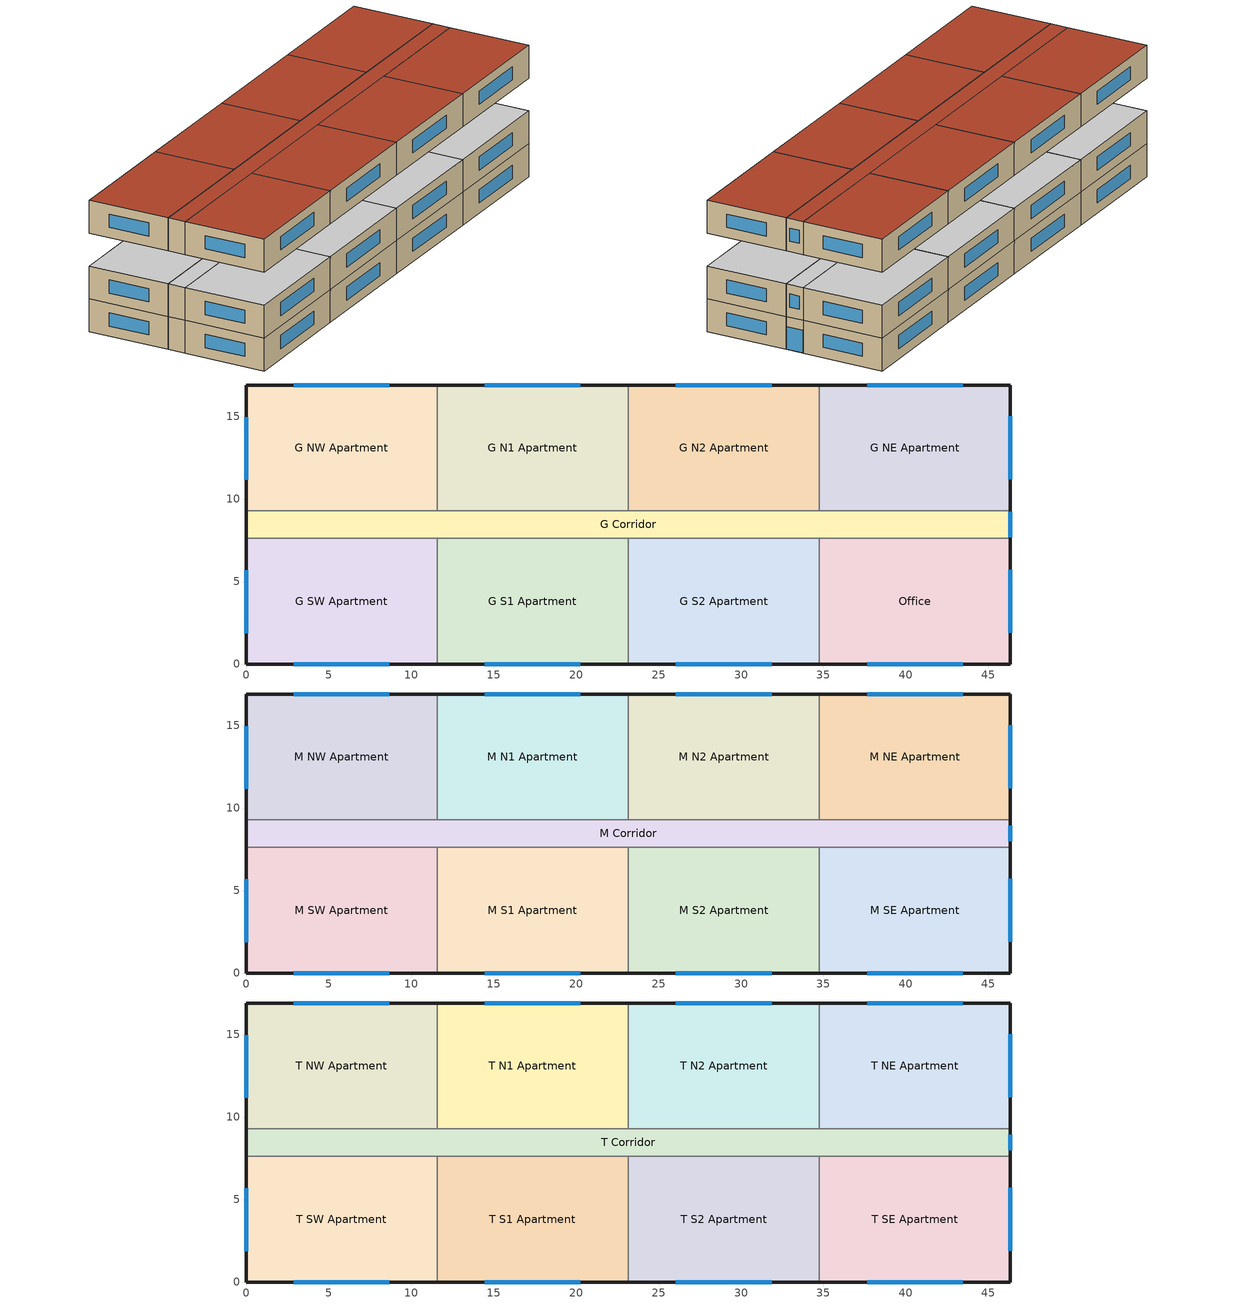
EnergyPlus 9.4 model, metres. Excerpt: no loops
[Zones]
G N1 Apartment
 floor ground (ext_slab_8in_with_carpet): 11.58,16.92 23.16,16.92 23.16,9.3 11.58,9.3 z0
 wall outside (res_ext_wall): 23.16,16.92 11.58,16.92 z0:3.05
 wall to G N2 Apartment (int_wall): 23.16,9.3 23.16,16.92 z0:3.05
 wall to G Corridor (int_wall): 11.58,9.3 23.16,9.3 z0:3.05
 window (Window_U_0.41_SHGC_0.38): 20.27,16.92 14.48,16.92 z0.95:2.17
 ceiling adiabatic (int_slab_ceiling): 23.16,9.3 23.16,16.92 11.58,16.92 11.58,9.3 z3.05
G N2 Apartment
 floor ground (ext_slab_8in_with_carpet): 23.16,16.92 34.75,16.92 34.75,9.3 23.16,9.3 z0
 wall outside (res_ext_wall): 34.75,16.92 23.16,16.92 z0:3.05
 wall to G NE Apartment (int_wall): 34.75,9.3 34.75,16.92 z0:3.05
 wall to G Corridor (int_wall): 23.16,9.3 34.75,9.3 z0:3.05
 window (Window_U_0.41_SHGC_0.38): 31.85,16.92 26.06,16.92 z0.95:2.17
 ceiling adiabatic (int_slab_ceiling): 34.75,9.3 34.75,16.92 23.16,16.92 23.16,9.3 z3.05
G NE Apartment
 floor ground (ext_slab_8in_with_carpet): 34.75,16.92 46.33,16.92 46.33,9.3 34.75,9.3 z0
 wall outside (res_ext_wall): 46.33,9.3 46.33,16.92 34.75,16.92 z0:3.05
 wall to G Corridor (int_wall): 34.75,9.3 46.33,9.3 z0:3.05
 window (Window_U_0.41_SHGC_0.38): 46.33,11.2 46.33,15.01 / 43.43,16.92 37.64,16.92 z0.95:2.17
 ceiling adiabatic (int_slab_ceiling): 46.33,9.3 46.33,16.92 34.75,16.92 34.75,9.3 z3.05
G NW Apartment
 floor ground (ext_slab_8in_with_carpet): 0,16.92 11.58,16.92 11.58,9.3 0,9.3 z0
 wall outside (res_ext_wall): 11.58,16.92 0,16.92 0,9.3 z0:3.05
 wall to G N1 Apartment (int_wall): 11.58,9.3 11.58,16.92 z0:3.05
 wall to G Corridor (int_wall): 0,9.3 11.58,9.3 z0:3.05
 window (Window_U_0.41_SHGC_0.38): 8.69,16.92 2.89,16.92 / 0,14.97 0,11.16 z0.95:2.17
 ceiling adiabatic (int_slab_ceiling): 11.58,9.3 11.58,16.92 0,16.92 0,9.3 z3.05
G S1 Apartment
 floor ground (ext_slab_8in_with_carpet): 11.58,7.62 23.16,7.62 23.16,0 11.58,0 z0
 wall outside (res_ext_wall): 11.58,0 23.16,0 z0:3.05
 wall to G S2 Apartment (int_wall): 23.16,0 23.16,7.62 z0:3.05
 wall to G Corridor (int_wall): 23.16,7.62 11.58,7.62 z0:3.05
 window (Window_U_0.41_SHGC_0.38): 14.48,0 20.27,0 z0.95:2.17
 ceiling adiabatic (int_slab_ceiling): 23.16,0 23.16,7.62 11.58,7.62 11.58,0 z3.05
G S2 Apartment
 floor ground (ext_slab_8in_with_carpet): 23.16,7.62 34.75,7.62 34.75,0 23.16,0 z0
 wall outside (res_ext_wall): 23.16,0 34.75,0 z0:3.05
 wall to Office (int_wall): 34.75,0 34.75,7.62 z0:3.05
 wall to G Corridor (int_wall): 34.75,7.62 23.16,7.62 z0:3.05
 window (Window_U_0.41_SHGC_0.38): 26.06,0 31.85,0 z0.95:2.17
 ceiling adiabatic (int_slab_ceiling): 34.75,0 34.75,7.62 23.16,7.62 23.16,0 z3.05
Office
 floor ground (ext_slab_8in_with_carpet): 34.75,7.62 46.33,7.62 46.33,0 34.75,0 z0
 wall outside (res_ext_wall): 34.75,0 46.33,0 46.33,7.62 z0:3.05
 wall to G Corridor (int_wall): 46.33,7.62 34.75,7.62 z0:3.05
 window (Window_U_0.41_SHGC_0.38): 46.33,1.9 46.33,5.71 / 37.64,0 43.43,0 z0.95:2.17
 ceiling adiabatic (int_slab_ceiling): 46.33,0 46.33,7.62 34.75,7.62 34.75,0 z3.05
G SW Apartment
 floor ground (ext_slab_8in_with_carpet): 0,7.62 11.58,7.62 11.58,0 0,0 z0
 wall outside (res_ext_wall): 0,7.62 0,0 11.58,0 z0:3.05
 wall to G S1 Apartment (int_wall): 11.58,0 11.58,7.62 z0:3.05
 wall to G Corridor (int_wall): 11.58,7.62 0,7.62 z0:3.05
 window (Window_U_0.41_SHGC_0.38): 2.9,0 8.69,0 / 0,5.68 0,1.87 z0.95:2.17
 ceiling adiabatic (int_slab_ceiling): 11.58,0 11.58,7.62 0,7.62 0,0 z3.05
G Corridor
 floor ground (int_slab_ceiling): 0,9.3 46.33,9.3 46.33,7.62 0,7.62 z0
 wall outside (res_ext_wall): 46.33,7.62 46.33,9.3 / 0,9.3 0,7.62 z0:3.05
 window (Window_U_0.41_SHGC_0.38): 46.33,7.67 46.33,9.25 z0.03:2.13
 ceiling adiabatic (int_slab_ceiling): 46.33,7.62 46.33,9.3 0,9.3 0,7.62 z3.05
M N1 Apartment
 floor adiabatic (ext_slab_8in_with_carpet): 11.58,16.92 23.16,16.92 23.16,9.3 11.58,9.3 z3.05
 wall outside (res_ext_wall): 23.16,16.92 11.58,16.92 z3.05:6.1
 wall to M N2 Apartment (int_wall): 23.16,9.3 23.16,16.92 z3.05:6.1
 wall to M Corridor (int_wall): 11.58,9.3 23.16,9.3 z3.05:6.1
 window (Window_U_0.41_SHGC_0.38): 20.27,16.92 14.48,16.92 z4:5.22
 ceiling adiabatic (int_slab_ceiling): 23.16,9.3 23.16,16.92 11.58,16.92 11.58,9.3 z6.1
M N2 Apartment
 floor adiabatic (ext_slab_8in_with_carpet): 23.16,16.92 34.75,16.92 34.75,9.3 23.16,9.3 z3.05
 wall outside (res_ext_wall): 34.75,16.92 23.16,16.92 z3.05:6.1
 wall to M NE Apartment (int_wall): 34.75,9.3 34.75,16.92 z3.05:6.1
 wall to M Corridor (int_wall): 23.16,9.3 34.75,9.3 z3.05:6.1
 window (Window_U_0.41_SHGC_0.38): 31.85,16.92 26.06,16.92 z4:5.22
 ceiling adiabatic (int_slab_ceiling): 34.75,9.3 34.75,16.92 23.16,16.92 23.16,9.3 z6.1
M NE Apartment
 floor adiabatic (ext_slab_8in_with_carpet): 34.75,16.92 46.33,16.92 46.33,9.3 34.75,9.3 z3.05
 wall outside (res_ext_wall): 46.33,9.3 46.33,16.92 34.75,16.92 z3.05:6.1
 wall to M Corridor (int_wall): 34.75,9.3 46.33,9.3 z3.05:6.1
 window (Window_U_0.41_SHGC_0.38): 46.33,11.2 46.33,15.01 / 43.43,16.92 37.64,16.92 z4:5.22
 ceiling adiabatic (int_slab_ceiling): 46.33,9.3 46.33,16.92 34.75,16.92 34.75,9.3 z6.1
M NW Apartment
 floor adiabatic (ext_slab_8in_with_carpet): 0,16.92 11.58,16.92 11.58,9.3 0,9.3 z3.05
 wall outside (res_ext_wall): 11.58,16.92 0,16.92 0,9.3 z3.05:6.1
 wall to M N1 Apartment (int_wall): 11.58,9.3 11.58,16.92 z3.05:6.1
 wall to M Corridor (int_wall): 0,9.3 11.58,9.3 z3.05:6.1
 window (Window_U_0.41_SHGC_0.38): 8.69,16.92 2.89,16.92 / 0,14.97 0,11.16 z4:5.22
 ceiling adiabatic (int_slab_ceiling): 11.58,9.3 11.58,16.92 0,16.92 0,9.3 z6.1
M S1 Apartment
 floor adiabatic (ext_slab_8in_with_carpet): 11.58,7.62 23.16,7.62 23.16,0 11.58,0 z3.05
 wall outside (res_ext_wall): 11.58,0 23.16,0 z3.05:6.1
 wall to M S2 Apartment (int_wall): 23.16,0 23.16,7.62 z3.05:6.1
 wall to M Corridor (int_wall): 23.16,7.62 11.58,7.62 z3.05:6.1
 window (Window_U_0.41_SHGC_0.38): 14.48,0 20.27,0 z4:5.22
 ceiling adiabatic (int_slab_ceiling): 23.16,0 23.16,7.62 11.58,7.62 11.58,0 z6.1
M S2 Apartment
 floor adiabatic (ext_slab_8in_with_carpet): 23.16,7.62 34.75,7.62 34.75,0 23.16,0 z3.05
 wall outside (res_ext_wall): 23.16,0 34.75,0 z3.05:6.1
 wall to M SE Apartment (int_wall): 34.75,0 34.75,7.62 z3.05:6.1
 wall to M Corridor (int_wall): 34.75,7.62 23.16,7.62 z3.05:6.1
 window (Window_U_0.41_SHGC_0.38): 26.06,0 31.85,0 z4:5.22
 ceiling adiabatic (int_slab_ceiling): 34.75,0 34.75,7.62 23.16,7.62 23.16,0 z6.1
M SE Apartment
 floor adiabatic (ext_slab_8in_with_carpet): 34.75,7.62 46.33,7.62 46.33,0 34.75,0 z3.05
 wall outside (res_ext_wall): 34.75,0 46.33,0 46.33,7.62 z3.05:6.1
 wall to M Corridor (int_wall): 46.33,7.62 34.75,7.62 z3.05:6.1
 window (Window_U_0.41_SHGC_0.38): 46.33,1.9 46.33,5.71 / 37.64,0 43.43,0 z4:5.22
 ceiling adiabatic (int_slab_ceiling): 46.33,0 46.33,7.62 34.75,7.62 34.75,0 z6.1
M SW Apartment
 floor adiabatic (ext_slab_8in_with_carpet): 0,7.62 11.58,7.62 11.58,0 0,0 z3.05
 wall outside (res_ext_wall): 0,7.62 0,0 11.58,0 z3.05:6.1
 wall to M S1 Apartment (int_wall): 11.58,0 11.58,7.62 z3.05:6.1
 wall to M Corridor (int_wall): 11.58,7.62 0,7.62 z3.05:6.1
 window (Window_U_0.41_SHGC_0.38): 2.9,0 8.69,0 / 0,5.68 0,1.87 z4:5.22
 ceiling adiabatic (int_slab_ceiling): 11.58,0 11.58,7.62 0,7.62 0,0 z6.1
M Corridor
 floor adiabatic (ext_slab_8in_with_carpet): 0,9.3 46.33,9.3 46.33,7.62 0,7.62 z3.05
 wall outside (res_ext_wall): 46.33,7.62 46.33,9.3 / 0,9.3 0,7.62 z3.05:6.1
 window (Window_U_0.41_SHGC_0.38): 46.33,8 46.33,8.91 z4:5.22
 ceiling adiabatic (int_slab_ceiling): 46.33,7.62 46.33,9.3 0,9.3 0,7.62 z6.1
T N1 Apartment
 floor adiabatic (ext_slab_8in_with_carpet): 11.58,16.92 23.16,16.92 23.16,9.3 11.58,9.3 z9.14
 wall outside (res_ext_wall): 23.16,16.92 11.58,16.92 z9.14:12.19
 wall to T N2 Apartment (int_wall): 23.16,9.3 23.16,16.92 z9.14:12.19
 wall to T Corridor (int_wall): 11.58,9.3 23.16,9.3 z9.14:12.19
 window (Window_U_0.41_SHGC_0.38): 20.27,16.92 14.48,16.92 z10.1:11.32
 roof outside (res_roof): 23.16,9.3 23.16,16.92 11.58,16.92 11.58,9.3 z12.19
T N2 Apartment
 floor adiabatic (ext_slab_8in_with_carpet): 23.16,16.92 34.75,16.92 34.75,9.3 23.16,9.3 z9.14
 wall outside (res_ext_wall): 34.75,16.92 23.16,16.92 z9.14:12.19
 wall to T NE Apartment (int_wall): 34.75,9.3 34.75,16.92 z9.14:12.19
 wall to T Corridor (int_wall): 23.16,9.3 34.75,9.3 z9.14:12.19
 window (Window_U_0.41_SHGC_0.38): 31.85,16.92 26.06,16.92 z10.1:11.32
 roof outside (res_roof): 34.75,9.3 34.75,16.92 23.16,16.92 23.16,9.3 z12.19
T NW Apartment
 floor adiabatic (ext_slab_8in_with_carpet): 0,16.92 11.58,16.92 11.58,9.3 0,9.3 z9.14
 wall outside (res_ext_wall): 11.58,16.92 0,16.92 0,9.3 z9.14:12.19
 wall to T N1 Apartment (int_wall): 11.58,9.3 11.58,16.92 z9.14:12.19
 wall to T Corridor (int_wall): 0,9.3 11.58,9.3 z9.14:12.19
 window (Window_U_0.41_SHGC_0.38): 8.69,16.92 2.89,16.92 / 0,14.97 0,11.16 z10.1:11.32
 roof outside (res_roof): 11.58,9.3 11.58,16.92 0,16.92 0,9.3 z12.19
T S1 Apartment
 floor adiabatic (ext_slab_8in_with_carpet): 11.58,7.62 23.16,7.62 23.16,0 11.58,0 z9.14
 wall outside (res_ext_wall): 11.58,0 23.16,0 z9.14:12.19
 wall to T S2 Apartment (int_wall): 23.16,0 23.16,7.62 z9.14:12.19
 wall to T Corridor (int_wall): 23.16,7.62 11.58,7.62 z9.14:12.19
 window (Window_U_0.41_SHGC_0.38): 14.48,0 20.27,0 z10.1:11.32
 roof outside (res_roof): 23.16,0 23.16,7.62 11.58,7.62 11.58,0 z12.19
T S2 Apartment
 floor adiabatic (ext_slab_8in_with_carpet): 23.16,7.62 34.75,7.62 34.75,0 23.16,0 z9.14
 wall outside (res_ext_wall): 23.16,0 34.75,0 z9.14:12.19
 wall to T SE Apartment (int_wall): 34.75,0 34.75,7.62 z9.14:12.19
 wall to T Corridor (int_wall): 34.75,7.62 23.16,7.62 z9.14:12.19
 window (Window_U_0.41_SHGC_0.38): 26.06,0 31.85,0 z10.1:11.32
 roof outside (res_roof): 34.75,0 34.75,7.62 23.16,7.62 23.16,0 z12.19
T SW Apartment
 floor adiabatic (ext_slab_8in_with_carpet): 0,7.62 11.58,7.62 11.58,0 0,0 z9.14
 wall outside (res_ext_wall): 0,7.62 0,0 11.58,0 z9.14:12.19
 wall to T S1 Apartment (int_wall): 11.58,0 11.58,7.62 z9.14:12.19
 wall to T Corridor (int_wall): 11.58,7.62 0,7.62 z9.14:12.19
 window (Window_U_0.41_SHGC_0.38): 2.9,0 8.69,0 / 0,5.68 0,1.87 z10.1:11.32
 roof outside (res_roof): 11.58,0 11.58,7.62 0,7.62 0,0 z12.19
T Corridor
 floor adiabatic (ext_slab_8in_with_carpet): 0,9.3 46.33,9.3 46.33,7.62 0,7.62 z9.14
 wall outside (res_ext_wall): 46.33,7.62 46.33,9.3 / 0,9.3 0,7.62 z9.14:12.19
 window (Window_U_0.41_SHGC_0.38): 46.33,8 46.33,8.91 z10.1:11.32
 roof outside (res_roof): 46.33,7.62 46.33,9.3 0,9.3 0,7.62 z12.19
T NE Apartment
 floor adiabatic (ext_slab_8in_with_carpet): 34.75,16.92 46.33,16.92 46.33,9.3 34.75,9.3 z9.14
 wall outside (res_ext_wall): 46.33,9.3 46.33,16.92 34.75,16.92 z9.14:12.19
 wall to T Corridor (int_wall): 34.75,9.3 46.33,9.3 z9.14:12.19
 window (Window_U_0.41_SHGC_0.38): 46.33,11.2 46.33,15.01 / 43.43,16.92 37.64,16.92 z10.1:11.32
 roof outside (res_roof): 46.33,9.3 46.33,16.92 34.75,16.92 34.75,9.3 z12.19
T SE Apartment
 floor adiabatic (ext_slab_8in_with_carpet): 34.75,7.62 46.33,7.62 46.33,0 34.75,0 z9.14
 wall outside (res_ext_wall): 34.75,0 46.33,0 46.33,7.62 z9.14:12.19
 wall to T Corridor (int_wall): 46.33,7.62 34.75,7.62 z9.14:12.19
 window (Window_U_0.41_SHGC_0.38): 46.33,1.9 46.33,5.71 / 37.64,0 43.43,0 z10.1:11.32
 roof outside (res_roof): 46.33,0 46.33,7.62 34.75,7.62 34.75,0 z12.19
[Building]
Mid-Rise Apartment: Loads convergence tolerance value=0.04; Maximum number of warmup days=25; Minimum number of warmup days=6; North axis=0; Solar distribution=FullExterior; Temperature convergence tolerance value=0.4; Terrain=City
[Site:GroundTemperature:BuildingSurface]
20.31, 20.26, 20.3, 20.32, 20.42, 22.72, 23.17, 23.28, 23.32, 21.04, 20.61, 20.42
[Site:Location]
Denver-Aurora-Buckley.AFB_CO_USA WMO=724695: Elevation=1726; Latitude=39.72; Longitude=-104.75; Time zone=-7
[Site:WaterMainsTemperature]
Annual average outdoor air temperature=9.95; Calculation method=Correlation; Maximum difference in monthly average outdoor air temperatures=23.7
[SizingPeriod:DesignDay] Barometric pressure=82237; Day of month=21; Daylight saving time indicator=No; Dry bulb temperature range modifier type=DefaultMultipliers; Humidity condition type=WetBulb; Rain indicator=No; Snow indicator=No
Name | Ashrae clear sky optical depth for beam irradiance taub | Ashrae clear sky optical depth for diffuse irradiance taud | Daily dry bulb temperature range | Day type | Maximum dry bulb temperature | Month | Solar model indicator | Wetbulb or dewpoint at maximum dry bulb | Wind direction | Wind speed | Sky clearness
Denver-Aurora-Buckley.AFB_CO_USA Ann Clg .4% Condns DB=>MWB | 0.423 | 2.02 | 14.8 | SummerDesignDay | 33.9 | 7 | ASHRAETau | 15 | 30 | 3.6
Denver-Aurora-Buckley.AFB_CO_USA Ann Htg 99.6% Condns DB |  |  | 0 | WinterDesignDay | -17.9 | 12 | ASHRAEClearSky | -17.9 | 180 | 2.5 | 0
[Construction]
InteriorFurnishings: Std Wood 6inch
Window_U_0.41_SHGC_0.38: Glass_8652_LayerAvg, Gap_1_W_0_0127, Glass_102_LayerAvg
ext_slab_8in_with_carpet: 200mm Normalweight concrete floor, CP02 CARPET PAD
int_slab_ceiling: CP02 CARPET PAD, 100mm Normalweight concrete floor
int_wall: G01 13mm gypsum board, G01 13mm gypsum board
res_ext_wall: F07 25mm stucco, G01 16mm gypsum board, Res_Exterior_Wall_Insulation, G01 16mm gypsum board
res_roof: F13 Built-up roofing, Res_Roof_Insulation, F08 Metal surface
[Material]
Name | Conductivity | Density | Roughness | Specific heat | Thickness | Solar absorptance | Thermal absorptance | Visible absorptance
100mm Normalweight concrete floor | 2.31 | 2322 | MediumRough | 832 | 0.1016
200mm Normalweight concrete floor | 2.31 | 2322 | MediumRough | 832 | 0.2032
F07 25mm stucco | 0.72 | 1856 | Smooth | 840 | 0.0254 | 0.7 | 0.9 | 0.7
F08 Metal surface | 45.28 | 7824 | Smooth | 500 | 0.0008
F13 Built-up roofing | 0.16 | 1120 | Rough | 1460 | 0.0095 | 0.7 | 0.9
G01 13mm gypsum board | 0.16 | 800 | Smooth | 1090 | 0.0127 | 0.7 | 0.9 | 0.5
G01 16mm gypsum board | 0.16 | 800 | MediumSmooth | 1090 | 0.0159
Std Wood 6inch | 0.12 | 540 | MediumSmooth | 1210 | 0.15 | 0.7 | 0.9 | 0.7
[Material:NoMass] Solar absorptance=0.7; Thermal absorptance=0.9
Name | Roughness | Thermal resistance | Visible absorptance
CP02 CARPET PAD | VeryRough | 0.21648 | 0.8
Res_Exterior_Wall_Insulation | MediumSmooth | 2.81828 | 0.7
Res_Roof_Insulation | MediumSmooth | 5.30668 | 0.7
[WindowMaterial:Gas]
Gap_1_W_0_0127: Gas type=Air; Thickness=0.0127
[WindowMaterial:Glazing] Front side infrared hemispherical emissivity=0.84; Infrared transmittance at normal incidence=0; Optical data type=SpectralAverage
Name | Back side infrared hemispherical emissivity | Back side solar reflectance at normal incidence | Back side visible reflectance at normal incidence | Conductivity | Front side solar reflectance at normal incidence | Front side visible reflectance at normal incidence | Solar transmittance at normal incidence | Thickness | Visible transmittance at normal incidence
Glass_102_LayerAvg | 0.84 | 0.0748545 | 0.082564 | 1 | 0.0747638 | 0.082563 | 0.833848 | 0.003048 | 0.89926
Glass_8652_LayerAvg | 0.39 | 0.462105 | 0.306829 | 0.962 | 0.298987 | 0.209449 | 0.343691 | 0.003059 | 0.487937
[AvailabilityManager:Scheduled] Schedule=COMPACT HVAC-ALWAYS 1
Split GN1 Availability; Split GN2 Availability; Split GNE Availability; Split GNW Availability; Split GS1 Availability; Split GS2 Availability; Split GSW Availability; Split MN1 Availability; Split MN2 Availability; Split MNE Availability; Split MNW Availability; Split MS1 Availability; Split MS2 Availability; Split MSE Availability; Split MSW Availability; Split Office Availability; Split TN1 Availability; Split TN2 Availability; Split TNE Availability; Split TNW Availability; Split TS1 Availability; Split TS2 Availability; Split TSE Availability; Split TSW Availability
[ElectricEquipment] End use subcategory=MiscPlug; Fraction latent=0
Name | Zone or zonelist | Design level | Design level calculation method | Fraction lost | Fraction radiant | Schedule | Watts per zone floor area
Elevators_Lights_Fan | G Corridor | 63 | EquipmentLevel | 0.95 | 0 | ELEV_LIGHT_FAN_SCH_ADD_DF
G Corridor_Elevators_Equip | G Corridor | 16054.9 | EquipmentLevel | 0.95 | 0 | BLDG_ELEVATORS
Plug_GN1 | G N1 Apartment |  | Watts/Area | 0 | 0.5 | EQP_APT_SCH | 6.67
Plug_GN2 | G N2 Apartment |  | Watts/Area | 0 | 0.5 | EQP_APT_SCH | 6.67
Plug_GNE | G NE Apartment |  | Watts/Area | 0 | 0.5 | EQP_APT_SCH | 6.67
Plug_GNW | G NW Apartment |  | Watts/Area | 0 | 0.5 | EQP_APT_SCH | 6.67
Plug_GS1 | G S1 Apartment |  | Watts/Area | 0 | 0.5 | EQP_APT_SCH | 6.67
Plug_GS2 | G S2 Apartment |  | Watts/Area | 0 | 0.5 | EQP_APT_SCH | 6.67
Plug_GSW | G SW Apartment |  | Watts/Area | 0 | 0.5 | EQP_APT_SCH | 6.67
Plug_MN1 | M N1 Apartment |  | Watts/Area | 0 | 0.5 | EQP_APT_SCH | 6.67
Plug_MN2 | M N2 Apartment |  | Watts/Area | 0 | 0.5 | EQP_APT_SCH | 6.67
Plug_MNE | M NE Apartment |  | Watts/Area | 0 | 0.5 | EQP_APT_SCH | 6.67
Plug_MNW | M NW Apartment |  | Watts/Area | 0 | 0.5 | EQP_APT_SCH | 6.67
Plug_MS1 | M S1 Apartment |  | Watts/Area | 0 | 0.5 | EQP_APT_SCH | 6.67
Plug_MS2 | M S2 Apartment |  | Watts/Area | 0 | 0.5 | EQP_APT_SCH | 6.67
Plug_MSE | M SE Apartment |  | Watts/Area | 0 | 0.5 | EQP_APT_SCH | 6.67
Plug_MSW | M SW Apartment |  | Watts/Area | 0 | 0.5 | EQP_APT_SCH | 6.67
Plug_Office | Office |  | Watts/Area | 0 | 0.5 | EQP_OFF_SCH | 6.67
Plug_TN1 | T N1 Apartment |  | Watts/Area | 0 | 0.5 | EQP_APT_SCH | 6.67
Plug_TN2 | T N2 Apartment |  | Watts/Area | 0 | 0.5 | EQP_APT_SCH | 6.67
Plug_TNE | T NE Apartment |  | Watts/Area | 0 | 0.5 | EQP_APT_SCH | 6.67
Plug_TNW | T NW Apartment |  | Watts/Area | 0 | 0.5 | EQP_APT_SCH | 6.67
Plug_TS1 | T S1 Apartment |  | Watts/Area | 0 | 0.5 | EQP_APT_SCH | 6.67
Plug_TS2 | T S2 Apartment |  | Watts/Area | 0 | 0.5 | EQP_APT_SCH | 6.67
Plug_TSE | T SE Apartment |  | Watts/Area | 0 | 0.5 | EQP_APT_SCH | 6.67
Plug_TSW | T SW Apartment |  | Watts/Area | 0 | 0.5 | EQP_APT_SCH | 6.67
[EnergyManagementSystem:Actuator] Actuated component control type=Schedule Value; Actuated component type=Schedule:Compact
Name | Actuated component unique
N_Apartment_CLGSETP_Vent_CTRL | N CLGSETP_APT_SCH
N_Apartment_HTGSETP_Vent_CTRL | N HTGSETP_APT_SCH
S_Apartment_CLGSETP_Vent_CTRL | S CLGSETP_APT_SCH
S_Apartment_HTGSETP_Vent_CTRL | S HTGSETP_APT_SCH
[EnergyManagementSystem:Program]
Vent_Program_N_Apartments: Set Vent_Setback_Flag = 1; IF (M_N1_Apartment_Sliding_Door_Ventilation_Sensor > 0) && (Vent_Setback_Flag == 1); SET N_Apartment_CLGSETP_Vent_CTRL = 32.22; SET N_Apartment_HTGSETP_Vent_CTRL = 12.78; ELSE; SET N_Apartment_CLGSETP_Vent_CTRL = null; SET N_Apartment_HTGSETP_Vent_CTRL = null; ENDIF
Vent_Program_S_Apartments: Set Vent_Setback_Flag = 1; IF (M_S1_Apartment_Sliding_Door_Ventilation_Sensor > 0) && (Vent_Setback_Flag == 1); SET S_Apartment_CLGSETP_Vent_CTRL = 32.22; SET S_Apartment_HTGSETP_Vent_CTRL = 12.78; ELSE; SET S_Apartment_CLGSETP_Vent_CTRL = null; SET S_Apartment_HTGSETP_Vent_CTRL = null; ENDIF
[EnergyManagementSystem:ProgramCallingManager]
Vent_Thermostat_Reset: BeginTimestepBeforePredictor; Vent_Program_N_Apartments; Vent_Program_S_Apartments
[Exterior:Lights]
Facade Lighting: Control option=AstronomicalClock; Design level=1651; End use subcategory=General; Schedule=Exterior_Lgt_ALWAYS_ON
[InternalMass] Construction=InteriorFurnishings
Name | Zone or zonelist | Surface area
G InternalMass N1A | G N1 Apartment | 88.2493
G InternalMass N2A | G N2 Apartment | 88.2493
G InternalMass NEA | G NE Apartment | 88.2493
G InternalMass NWA | G NW Apartment | 88.2493
G InternalMass S1A | G S1 Apartment | 88.2493
G InternalMass S2A | G S2 Apartment | 88.2493
G InternalMass SEA | Office | 88.2493
G InternalMass SWA | G SW Apartment | 88.2493
M InternalMass N1A | M N1 Apartment | 176.499
M InternalMass N2A | M N2 Apartment | 176.499
M InternalMass NEA | M NE Apartment | 176.499
M InternalMass NWA | M NW Apartment | 176.499
M InternalMass S1A | M S1 Apartment | 176.499
M InternalMass S2A | M S2 Apartment | 176.499
M InternalMass SEA | M SE Apartment | 176.499
M InternalMass SWA | M SW Apartment | 176.499
T InternalMass N1A | T N1 Apartment | 88.2493
T InternalMass N2A | T N2 Apartment | 88.2493
T InternalMass NEA | T NE Apartment | 88.2493
T InternalMass NWA | T NW Apartment | 88.2493
T InternalMass S1A | T S1 Apartment | 88.2493
T InternalMass S2A | T S2 Apartment | 88.2493
T InternalMass SEA | T SE Apartment | 88.2493
T InternalMass SWA | T SW Apartment | 88.2493
[Lights] Design level calculation method=Watts/Area; Return air fraction=0; Return air fraction calculated from plenum temperature=No
Name | Zone or zonelist | End use subcategory | Schedule | Watts per zone floor area
Lighting_hardwired_GC | G Corridor | GeneralLights | LTG_COR_SCH | 8.52502
Lighting_hardwired_GN1 | G N1 Apartment | GeneralLights | LTG_APT_SCH | 6.45835
Lighting_hardwired_GN2 | G N2 Apartment | GeneralLights | LTG_APT_SCH | 6.45835
Lighting_hardwired_GNE | G NE Apartment | GeneralLights | LTG_APT_SCH | 6.45835
Lighting_hardwired_GNW | G NW Apartment | GeneralLights | LTG_APT_SCH | 6.45835
Lighting_hardwired_GS1 | G S1 Apartment | GeneralLights | LTG_APT_SCH | 6.45835
Lighting_hardwired_GS2 | G S2 Apartment | GeneralLights | LTG_APT_SCH | 6.45835
Lighting_hardwired_GSW | G SW Apartment | GeneralLights | LTG_APT_SCH | 6.45835
Lighting_hardwired_MC | M Corridor | GeneralLights | LTG_COR_SCH | 8.52502
Lighting_hardwired_MN1 | M N1 Apartment | GeneralLights | LTG_APT_SCH | 6.45835
Lighting_hardwired_MN2 | M N2 Apartment | GeneralLights | LTG_APT_SCH | 6.45835
Lighting_hardwired_MNE | M NE Apartment | GeneralLights | LTG_APT_SCH | 6.45835
Lighting_hardwired_MNW | M NW Apartment | GeneralLights | LTG_APT_SCH | 6.45835
Lighting_hardwired_MS1 | M S1 Apartment | GeneralLights | LTG_APT_SCH | 6.45835
Lighting_hardwired_MS2 | M S2 Apartment | GeneralLights | LTG_APT_SCH | 6.45835
Lighting_hardwired_MSE | M SE Apartment | GeneralLights | LTG_APT_SCH | 6.45835
Lighting_hardwired_MSW | M SW Apartment | GeneralLights | LTG_APT_SCH | 6.45835
Lighting_hardwired_Office | Office | GeneralLights | LTG_OFF_SCH | 10.0104
Lighting_hardwired_TC | T Corridor | GeneralLights | LTG_COR_SCH | 8.52502
Lighting_hardwired_TN1 | T N1 Apartment | GeneralLights | LTG_APT_SCH | 6.45835
Lighting_hardwired_TN2 | T N2 Apartment | GeneralLights | LTG_APT_SCH | 6.45835
Lighting_hardwired_TNE | T NE Apartment | GeneralLights | LTG_APT_SCH | 6.45835
Lighting_hardwired_TNW | T NW Apartment | GeneralLights | LTG_APT_SCH | 6.45835
Lighting_hardwired_TS1 | T S1 Apartment | GeneralLights | LTG_APT_SCH | 6.45835
Lighting_hardwired_TS2 | T S2 Apartment | GeneralLights | LTG_APT_SCH | 6.45835
Lighting_hardwired_TSE | T SE Apartment | GeneralLights | LTG_APT_SCH | 6.45835
Lighting_hardwired_TSW | T SW Apartment | GeneralLights | LTG_APT_SCH | 6.45835
Lighting_plugin_GN1 | G N1 Apartment | GeneralLights-plugin | LTG_APT_SCH | 2.90626
Lighting_plugin_GN2 | G N2 Apartment | GeneralLights-plugin | LTG_APT_SCH | 2.90626
Lighting_plugin_GNE | G NE Apartment | GeneralLights-plugin | LTG_APT_SCH | 2.90626
Lighting_plugin_GNW | G NW Apartment | GeneralLights-plugin | LTG_APT_SCH | 2.90626
Lighting_plugin_GS1 | G S1 Apartment | GeneralLights-plugin | LTG_APT_SCH | 2.90626
Lighting_plugin_GS2 | G S2 Apartment | GeneralLights-plugin | LTG_APT_SCH | 2.90626
Lighting_plugin_GSW | G SW Apartment | GeneralLights-plugin | LTG_APT_SCH | 2.90626
Lighting_plugin_MN1 | M N1 Apartment | GeneralLights-plugin | LTG_APT_SCH | 2.90626
Lighting_plugin_MN2 | M N2 Apartment | GeneralLights-plugin | LTG_APT_SCH | 2.90626
Lighting_plugin_MNE | M NE Apartment | GeneralLights-plugin | LTG_APT_SCH | 2.90626
Lighting_plugin_MNW | M NW Apartment | GeneralLights-plugin | LTG_APT_SCH | 2.90626
Lighting_plugin_MS1 | M S1 Apartment | GeneralLights-plugin | LTG_APT_SCH | 2.90626
Lighting_plugin_MS2 | M S2 Apartment | GeneralLights-plugin | LTG_APT_SCH | 2.90626
Lighting_plugin_MSE | M SE Apartment | GeneralLights-plugin | LTG_APT_SCH | 2.90626
Lighting_plugin_MSW | M SW Apartment | GeneralLights-plugin | LTG_APT_SCH | 2.90626
Lighting_plugin_Office | Office | GeneralLights-plugin | LTG_OFF_SCH | 10.0104
Lighting_plugin_TN1 | T N1 Apartment | GeneralLights-plugin | LTG_APT_SCH | 2.90626
Lighting_plugin_TN2 | T N2 Apartment | GeneralLights-plugin | LTG_APT_SCH | 2.90626
Lighting_plugin_TNE | T NE Apartment | GeneralLights-plugin | LTG_APT_SCH | 2.90626
Lighting_plugin_TNW | T NW Apartment | GeneralLights-plugin | LTG_APT_SCH | 2.90626
Lighting_plugin_TS1 | T S1 Apartment | GeneralLights-plugin | LTG_APT_SCH | 2.90626
Lighting_plugin_TS2 | T S2 Apartment | GeneralLights-plugin | LTG_APT_SCH | 2.90626
Lighting_plugin_TSE | T SE Apartment | GeneralLights-plugin | LTG_APT_SCH | 2.90626
Lighting_plugin_TSW | T SW Apartment | GeneralLights-plugin | LTG_APT_SCH | 2.90626
[People] Activity level schedule=Activity Schedule; Fraction radiant=1; Number of people calculation method=People; Sensible heat fraction=Autocalculate
Name | Zone or zonelist | Number of people | Number of people schedule
Occup_GN1 | G N1 Apartment | 2.5 | OCC_APT_SCH
Occup_GN2 | G N2 Apartment | 2.5 | OCC_APT_SCH
Occup_GNE | G NE Apartment | 2.5 | OCC_APT_SCH
Occup_GNW | G NW Apartment | 2.5 | OCC_APT_SCH
Occup_GS1 | G S1 Apartment | 2.5 | OCC_APT_SCH
Occup_GS2 | G S2 Apartment | 2.5 | OCC_APT_SCH
Occup_GSW | G SW Apartment | 2.5 | OCC_APT_SCH
Occup_MN1 | M N1 Apartment | 2.5 | OCC_APT_SCH
Occup_MN2 | M N2 Apartment | 2.5 | OCC_APT_SCH
Occup_MNE | M NE Apartment | 2.5 | OCC_APT_SCH
Occup_MNW | M NW Apartment | 2.5 | OCC_APT_SCH
Occup_MS1 | M S1 Apartment | 2.5 | OCC_APT_SCH
Occup_MS2 | M S2 Apartment | 2.5 | OCC_APT_SCH
Occup_MSE | M SE Apartment | 2.5 | OCC_APT_SCH
Occup_MSW | M SW Apartment | 2.5 | OCC_APT_SCH
Occup_Office | Office | 1 | OCC_OFF_SCH
Occup_TN1 | T N1 Apartment | 2.5 | OCC_APT_SCH
Occup_TN2 | T N2 Apartment | 2.5 | OCC_APT_SCH
Occup_TNE | T NE Apartment | 2.5 | OCC_APT_SCH
Occup_TNW | T NW Apartment | 2.5 | OCC_APT_SCH
Occup_TS1 | T S1 Apartment | 2.5 | OCC_APT_SCH
Occup_TS2 | T S2 Apartment | 2.5 | OCC_APT_SCH
Occup_TSE | T SE Apartment | 2.5 | OCC_APT_SCH
Occup_TSW | T SW Apartment | 2.5 | OCC_APT_SCH
[Zone] Multiplier=1; Type=1
G Corridor; G N1 Apartment; G N2 Apartment; G NE Apartment; G NW Apartment; G S1 Apartment; G S2 Apartment; G SW Apartment; M Corridor; M N1 Apartment; M N2 Apartment; M NE Apartment; M NW Apartment; M S1 Apartment; M S2 Apartment; M SE Apartment; M SW Apartment; Office; T Corridor; T N1 Apartment; T N2 Apartment; T NE Apartment; T NW Apartment; T S1 Apartment; T S2 Apartment; T SE Apartment; T SW Apartment
[ZoneInfiltration:DesignFlowRate] Temperature term coefficient=0; Velocity squared term coefficient=0
Name | Zone or zonelist | Constant term coefficient | Design flow rate | Design flow rate calculation method | Schedule | Velocity term coefficient | Flow per exterior surface area
Door_Infil_GC | G Corridor | 1 | 0.327531 | Flow/Zone | INFIL_Door_Opening_SCH | 0
Infil_GC | G Corridor | 0 | 0 | Flow/ExteriorArea | INF_COR_SCH | 0.224 | 0.00056896
Infil_GN1 | G N1 Apartment | 0 | 0 | Flow/ExteriorArea | INF_APT_SCH | 0.224 | 0.00056896
Infil_GN2 | G N2 Apartment | 0 | 0 | Flow/ExteriorArea | INF_APT_SCH | 0.224 | 0.00056896
Infil_GNE | G NE Apartment | 0 | 0 | Flow/ExteriorArea | INF_APT_SCH | 0.224 | 0.00056896
Infil_GNW | G NW Apartment | 0 | 0 | Flow/ExteriorArea | INF_APT_SCH | 0.224 | 0.00056896
Infil_GS1 | G S1 Apartment | 0 | 0 | Flow/ExteriorArea | INF_APT_SCH | 0.224 | 0.00056896
Infil_GS2 | G S2 Apartment | 0 | 0 | Flow/ExteriorArea | INF_APT_SCH | 0.224 | 0.00056896
Infil_GSW | G SW Apartment | 0 | 0 | Flow/ExteriorArea | INF_APT_SCH | 0.224 | 0.00056896
Infil_MC | M Corridor | 0 | 0 | Flow/ExteriorArea | INF_COR_SCH | 0.224 | 0.00056896
Infil_MN1 | M N1 Apartment | 0 | 0 | Flow/ExteriorArea | INF_APT_SCH | 0.224 | 0.00056896
Infil_MN2 | M N2 Apartment | 0 | 0 | Flow/ExteriorArea | INF_APT_SCH | 0.224 | 0.00056896
Infil_MNE | M NE Apartment | 0 | 0 | Flow/ExteriorArea | INF_APT_SCH | 0.224 | 0.00056896
Infil_MNW | M NW Apartment | 0 | 0 | Flow/ExteriorArea | INF_APT_SCH | 0.224 | 0.00056896
Infil_MS1 | M S1 Apartment | 0 | 0 | Flow/ExteriorArea | INF_APT_SCH | 0.224 | 0.00056896
Infil_MS2 | M S2 Apartment | 0 | 0 | Flow/ExteriorArea | INF_APT_SCH | 0.224 | 0.00056896
Infil_MSE | M SE Apartment | 0 | 0 | Flow/ExteriorArea | INF_APT_SCH | 0.224 | 0.00056896
Infil_MSW | M SW Apartment | 0 | 0 | Flow/ExteriorArea | INF_APT_SCH | 0.224 | 0.00056896
Infil_NE | T NE Apartment | 0 | 0 | Flow/ExteriorArea | INF_APT_SCH | 0.224 | 0.000226844
Infil_NW | T NW Apartment | 0 | 0 | Flow/ExteriorArea | INF_APT_SCH | 0.224 | 0.000226844
Infil_Office | Office | 0 | 0 | Flow/ExteriorArea | INF_OFF_SCH | 0.224 | 0.00056896
Infil_SE | T SE Apartment | 0 | 0 | Flow/ExteriorArea | INF_APT_SCH | 0.224 | 0.000226844
Infil_SW | T SW Apartment | 0 | 0 | Flow/ExteriorArea | INF_APT_SCH | 0.224 | 0.000226844
Infil_TC | T Corridor | 0 | 0 | Flow/ExteriorArea | INF_COR_SCH | 0.224 | 6.617e-05
Infil_TN1 | T N1 Apartment | 0 | 0 | Flow/ExteriorArea | INF_APT_SCH | 0.224 | 0.000162552
Infil_TN2 | T N2 Apartment | 0 | 0 | Flow/ExteriorArea | INF_APT_SCH | 0.224 | 0.000162552
Infil_TS1 | T S1 Apartment | 0 | 0 | Flow/ExteriorArea | INF_APT_SCH | 0.224 | 0.000162552
Infil_TS2 | T S2 Apartment | 0 | 0 | Flow/ExteriorArea | INF_APT_SCH | 0.224 | 0.000162552
[ZoneVentilation:WindandStackOpenArea] Delta temperature=-100; Discharge coefficient for opening=Autocalculate; Height difference=6.0957; Maximum indoor temperature=25.56; Maximum outdoor temperature=26.67; Maximum wind speed=40; Minimum indoor temperature=18.89; Minimum outdoor temperature=15.56; Opening area=0.0374; Opening area fraction schedule=Sliding_Doors_Ventilation_Availability_SCH; Opening effectiveness=Autocalculate
Name | Zone | Effective angle
G N1 Apartment Sliding Door Ventilation | G N1 Apartment | 0
G N2 Apartment Sliding Door Ventilation | G N2 Apartment | 0
G NE Apartment Sliding Door Ventilation | G NE Apartment | 0
G NW Apartment Sliding Door Ventilation | G NW Apartment | 0
G S1 Apartment Sliding Door Ventilation | G S1 Apartment | 180
G S2 Apartment Sliding Door Ventilation | G S2 Apartment | 180
G SW Apartment Sliding Door Ventilation | G SW Apartment | 180
M N1 Apartment Sliding Door Ventilation | M N1 Apartment | 0
M N2 Apartment Sliding Door Ventilation | M N2 Apartment | 0
M NE Apartment Sliding Door Ventilation | M NE Apartment | 0
M NW Apartment Sliding Door Ventilation | M NW Apartment | 0
M S1 Apartment Sliding Door Ventilation | M S1 Apartment | 180
M S2 Apartment Sliding Door Ventilation | M S2 Apartment | 180
M SE Apartment Sliding Door Ventilation | M SE Apartment | 180
M SW Apartment Sliding Door Ventilation | M SW Apartment | 180
T N1 Apartment Sliding Door Ventilation | T N1 Apartment | 0
T N2 Apartment Sliding Door Ventilation | T N2 Apartment | 0
T NE Apartment Sliding Door Ventilation | T NE Apartment | 0
T NW Apartment Sliding Door Ventilation | T NW Apartment | 0
T S1 Apartment Sliding Door Ventilation | T S1 Apartment | 180
T S2 Apartment Sliding Door Ventilation | T S2 Apartment | 180
T SE Apartment Sliding Door Ventilation | T SE Apartment | 180
T SW Apartment Sliding Door Ventilation | T SW Apartment | 180
[Schedule:Compact]
Activity Schedule: Through: 12/31, For: AllDays, Until: 24:00, 95
BLDG_ELEVATORS; ELEV_LIGHT_FAN_SCH_ADD_DF: Through: 12/31, For: WinterDesignDay, Until: 24:00, 0.05, For: SummerDesignDay, Until: 24:00, 0.5, For: Allotherdays, Until: 04:00, 0.05, Until: 05:00, 0.1, Until: 06:00, 0.2, Until: 07:00, 0.4, Until: 09:00, 0.5, Until: 10:00, 0.35, Until: 16:00, 0.15, Until: 17:00, 0.35, Until: 19:00, 0.5, Until: 21:00, 0.4, Until: 22:00, 0.3, Until: 23:00, 0.2, Until: 24:00, 0.1
COMPACT HVAC-ALWAYS 1; Exterior_Lgt_ALWAYS_ON; INF_APT_SCH; INF_COR_SCH; INF_OFF_SCH: Through: 12/31, For: AllDays, Until: 24:00, 1
EQP_APT_SCH: Through: 12/31, For: AllDays, Until: 1:00, 0.45, Until: 2:00, 0.41, Until: 3:00, 0.39, Until: 5:00, 0.38, Until: 6:00, 0.43, Until: 7:00, 0.54, Until: 8:00, 0.65, Until: 9:00, 0.66, Until: 10:00, 0.67, Until: 11:00, 0.69, Until: 12:00, 0.7, Until: 13:00, 0.69, Until: 14:00, 0.66, Until: 15:00, 0.65, Until: 16:00, 0.68, Until: 17:00, 0.8, Until: 19:00, 1, Until: 20:00, 0.93, Until: 21:00, 0.89, Until: 22:00, 0.85, Until: 23:00, 0.71, Until: 24:00, 0.58
EQP_OFF_SCH: Through: 12/31, For: Weekdays, Until: 7:00, 0.218625, Until: 8:00, 0.33125, Until: 12:00, 0.92575, Until: 13:00, 0.870205, Until: 17:00, 0.92575, Until: 18:00, 0.33125, Until: 24:00, 0.218625, For AllOtherDays, Until: 24:00, 0.218625
INFIL_Door_Opening_SCH: Through: 12/31, For: AllDays, Until: 06:00, 0, Until: 07:00, 0.131, Until: 08:00, 1, Until: 17:00, 0.131, Until: 18:00, 1, Until: 22:00, 0.131, Until: 24:00, 0
LTG_APT_SCH: Through: 12/31, For: AllDays, Until: 4:00, 0.011316, Until: 5:00, 0.0339481, Until: 6:00, 0.0735542, Until: 7:00, 0.0792122, Until: 8:00, 0.0735542, Until: 9:00, 0.0339481, Until: 15:00, 0.0226321, Until: 16:00, 0.0396061, Until: 17:00, 0.0792122, Until: 18:00, 0.11316, Until: 19:00, 0.152766, Until: 21:00, 0.181056, Until: 22:00, 0.124476, Until: 23:00, 0.0678962, Until: 24:00, 0.0282901
LTG_COR_SCH: Through: 12/31, For: AllDays, Until: 24:00, 0.53144
LTG_OFF_SCH: Through: 12/31, For: SummerDesignDay, Until: 24:00, 1, For: WinterDesignDay, Until: 24:00, 0, For: Weekdays, Until: 8:00, 0.18, Until: 12:00, 0.76932, Until: 13:00, 0.68384, Until: 17:00, 0.76932, Until: 24:00, 0.18, For: AllOtherDays, Until: 24:00, 0.18
N CLGSETP_APT_SCH; S CLGSETP_APT_SCH: THROUGH: 12/31, FOR:AllDays, UNTIL: 24:00, 24.4
N HTGSETP_APT_SCH; S HTGSETP_APT_SCH: THROUGH: 12/31, FOR:AllDays, UNTIL: 24:00, 21.7
OCC_APT_SCH: Through: 12/31, For: AllDays, Until: 7:00, 1, Until: 8:00, 0.85, Until: 9:00, 0.39, Until: 16:00, 0.25, Until: 17:00, 0.3, Until: 18:00, 0.52, Until: 21:00, 0.87, Until: 24:00, 1
OCC_OFF_SCH: Through: 12/31, For: Weekdays, Until: 8:00, 0, Until: 12:00, 1, Until: 13:00, 0.5, Until: 17:00, 1, Until: 24:00, 0, For AllOtherDays, Until: 24:00, 0
Sliding_Doors_Ventilation_Availability_SCH: Through: 12/31, For: WinterDesignDay SummerDesignDay, Until: 24:00, 0, For: Allotherdays, Until: 6:00, 0, Until: 22:00, 1, Until: 24:00, 0
